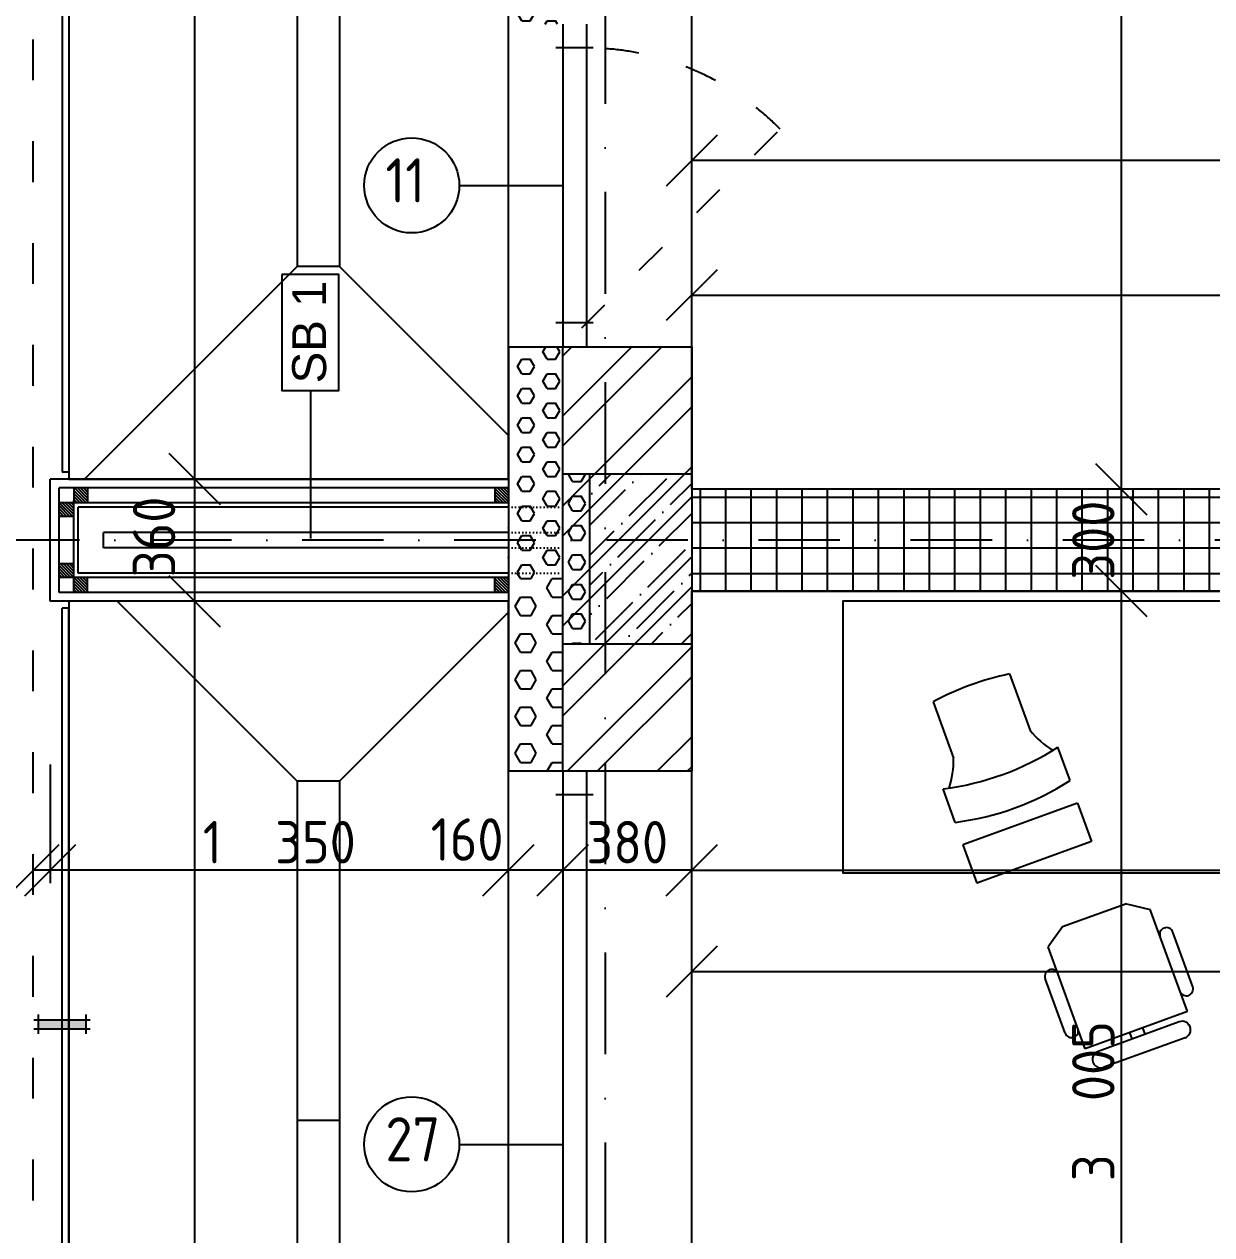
# Model space of a CAD drawing. Extents: x 4511820 to 5180432, y -1526536 to -944957.
# Drawn here: x 4978984 to 4982483, y -1320952 to -1317385 of the extents above; entities that cross this region are included whole.
import ezdxf

# ---------------------------------------------------------------- set-up
doc = ezdxf.new("R2010")
doc.units = 0
doc.header["$MEASUREMENT"] = 0
for name, pattern in [('ACAD_ISO03W100', [30, 12, -18]), ('ACAD_ISO07W100', [3.5, 0.5, -3]), ('ACAD_ISO12W100', [22, 12, -3, 0.5, -3, 0.5, -3]), ('BODKOCIARKOVANA_3', [5.6, 3, -1.3, 0, -1.3])]:
    doc.linetypes.add(name, pattern=pattern)
doc.layers.get('0').update_dxf_attribs({"linetype": 'CONTINUOUS'})
doc.layers.get('Defpoints').update_dxf_attribs({"color": 61, "linetype": 'CONTINUOUS'})
for name, color, linetype in [('KÓTY', 4, 'CONTINUOUS'), ('MÚRY', 1, 'CONTINUOUS'), ('OKNÁ', 143, 'CONTINUOUS'), ('osi', 253, 'CONTINUOUS'), ('Plochy', 41, 'CONTINUOUS'), ('POZEMOK', 7, 'CONTINUOUS'), ('TENKÁ', 7, 'CONTINUOUS'), ('ZARIADENIE', 47, 'CONTINUOUS'), ('ŠRAFY', 82, 'CONTINUOUS')]:
    doc.layers.add(name, color=color, linetype=linetype)
doc.styles.add('ARIAL', font='arial.ttf')
doc.styles.add('STYLE1', font='isocp.shx')
doc.dimstyles.new('STANDARD 50', dxfattribs={"dimtxt": 125, "dimasz": 140, "dimexe": 10, "dimexo": 200, "dimgap": 20, "dimtad": 1, "dimdsep": 46, "dimlunit": 6, "dimtxsty": 'STYLE1', "dimblk1": 'OBLIQUE', "dimblk2": 'OBLIQUE', "dimsah": 1, "dimcen": 2.5, "dimse1": 1, "dimse2": 1, "dimadec": 0, "dimazin": 0, "dimtfac": 1, "dimtmove": 1, "dimatfit": 3, "dimldrblk": 'OBLIQUE', "dimfxl": 1, "dimtolj": 1, "dimtzin": 0, "dimarcsym": 0})
doc.dimstyles.new('STANDARD-50', dxfattribs={"dimtxt": 125, "dimasz": 150, "dimexe": 10, "dimexo": 200, "dimgap": 20, "dimtad": 1, "dimdsep": 46, "dimlunit": 6, "dimtxsty": 'STYLE1', "dimblk1": 'OBLIQUE', "dimblk2": 'OBLIQUE', "dimsah": 1, "dimcen": 2.5, "dimse1": 1, "dimse2": 1, "dimadec": 0, "dimazin": 0, "dimtfac": 1, "dimtmove": 1, "dimatfit": 3, "dimldrblk": 'OBLIQUE', "dimfxl": 1, "dimtolj": 1, "dimtzin": 0, "dimarcsym": 0})
pattern_1 = [(0, (0, -175781), (0, 43.3012702), [25, -50]), (120, (0, -175781), (-37.5, -21.6506351), [25, -50]), (60, (25, -175781), (-37.5, 21.6506351), [25, -50])]
pattern_2 = [(315, (6325766.1914, 3701925.8086), (4.4194173824, 4.4194173824), [])]

# ---------------------------------------------------------------- blocks, each defined once
blk = doc.blocks.new('_OBLIQUE')
at = {"color": 0, "linetype": 'ByBlock'}
blk.add_line((-0.5, -0.5), (0.5, 0.5), dxfattribs=at)
blk = doc.blocks.new('*D22472')
at = {"layer": 'Defpoints', "color": 0}
for p in [(4980951, -1312635.2), (4976404.5, -1318755.2), (4980951, -1318755.2)]:
    blk.add_point(p, dxfattribs=at)
at = {"layer": 'KÓTY', "color": 0, "lineweight": -2}
blk.add_line((4976404.5, -1312635.2), (4976404.5, -1318755.2), dxfattribs=at)
at = {"layer": 'KÓTY', "color": 0, "linetype": 'ByBlock', "lineweight": -2, "xscale": 150, "yscale": 150, "zscale": 150}
for p, rotation in [((4976404.5, -1312635.2), 90), ((4976404.5, -1318755.2), 270)]:
    blk.add_blockref('_OBLIQUE', p, dxfattribs=dict(at, rotation=rotation))
at = {"layer": 'KÓTY', "color": 0, "insert": (4976322, -1315695.2), "char_height": 125, "attachment_point": 5, "rotation": 90, "style": 'STYLE1'}
blk.add_mtext('\\A1;6ﾠ120', dxfattribs=at)
blk = doc.blocks.new('*D22473')
at = {"layer": 'Defpoints', "color": 0}
for p in [(4980951, -1318755.2), (4976404.5, -1319055.2), (4980951, -1319055.2)]:
    blk.add_point(p, dxfattribs=at)
at = {"layer": 'KÓTY', "color": 0, "lineweight": -2}
blk.add_line((4976404.5, -1318755.2), (4976404.5, -1319055.2), dxfattribs=at)
at = {"layer": 'KÓTY', "color": 0, "linetype": 'ByBlock', "lineweight": -2, "xscale": 150, "yscale": 150, "zscale": 150}
for p, rotation in [((4976404.5, -1318755.2), 90), ((4976404.5, -1319055.2), 270)]:
    blk.add_blockref('_OBLIQUE', p, dxfattribs=dict(at, rotation=rotation))
at = {"layer": 'KÓTY', "color": 0, "insert": (4976322, -1318905.2), "char_height": 125, "attachment_point": 5, "rotation": 90, "style": 'STYLE1'}
blk.add_mtext('\\A1;300', dxfattribs=at)
blk = doc.blocks.new('*D22474')
at = {"layer": 'Defpoints', "color": 0}
for p in [(4980951, -1319055.2), (4976404.5, -1325175.2), (4980951, -1325175.2)]:
    blk.add_point(p, dxfattribs=at)
at = {"layer": 'KÓTY', "color": 0, "lineweight": -2}
blk.add_line((4976404.5, -1319055.2), (4976404.5, -1325175.2), dxfattribs=at)
at = {"layer": 'KÓTY', "color": 0, "linetype": 'ByBlock', "lineweight": -2, "xscale": 150, "yscale": 150, "zscale": 150}
for p, rotation in [((4976404.5, -1319055.2), 90), ((4976404.5, -1325175.2), 270)]:
    blk.add_blockref('_OBLIQUE', p, dxfattribs=dict(at, rotation=rotation))
at = {"layer": 'KÓTY', "color": 0, "insert": (4976322, -1322115.2), "char_height": 125, "attachment_point": 5, "rotation": 90, "style": 'STYLE1'}
blk.add_mtext('\\A1;6ﾠ120', dxfattribs=at)
blk = doc.blocks.new('*D22482')
at = {"layer": 'Defpoints', "color": 0}
for p in [(4980696, -1312510.2), (4976754.5, -1318905.2), (4980696, -1318905.2)]:
    blk.add_point(p, dxfattribs=at)
at = {"layer": 'KÓTY', "color": 0, "lineweight": -2}
blk.add_line((4976754.5, -1312510.2), (4976754.5, -1318905.2), dxfattribs=at)
at = {"layer": 'KÓTY', "color": 0, "linetype": 'ByBlock', "lineweight": -2, "xscale": 150, "yscale": 150, "zscale": 150}
for p, rotation in [((4976754.5, -1312510.2), 90), ((4976754.5, -1318905.2), 270)]:
    blk.add_blockref('_OBLIQUE', p, dxfattribs=dict(at, rotation=rotation))
at = {"layer": 'KÓTY', "color": 0, "insert": (4976672, -1315707.7), "char_height": 125, "attachment_point": 5, "rotation": 90, "style": 'STYLE1'}
blk.add_mtext('\\A1;6ﾠ395', dxfattribs=at)
blk = doc.blocks.new('*D22483')
at = {"layer": 'Defpoints', "color": 0}
for p in [(4980696, -1318905.2), (4976754.5, -1325325.2), (4980696, -1325325.2)]:
    blk.add_point(p, dxfattribs=at)
at = {"layer": 'KÓTY', "color": 0, "lineweight": -2}
blk.add_line((4976754.5, -1318905.2), (4976754.5, -1325325.2), dxfattribs=at)
at = {"layer": 'KÓTY', "color": 0, "linetype": 'ByBlock', "lineweight": -2, "xscale": 150, "yscale": 150, "zscale": 150}
for p, rotation in [((4976754.5, -1318905.2), 90), ((4976754.5, -1325325.2), 270)]:
    blk.add_blockref('_OBLIQUE', p, dxfattribs=dict(at, rotation=rotation))
at = {"layer": 'KÓTY', "color": 0, "insert": (4976672, -1322115.2), "char_height": 125, "attachment_point": 5, "rotation": 90, "style": 'STYLE1'}
blk.add_mtext('\\A1;6ﾠ420', dxfattribs=at)
blk = doc.blocks.new('*D22488')
at = {"layer": 'Defpoints', "color": 0}
for p in [(4979211, -1312385.2), (4977104.5, -1345195.2), (4982061, -1345195.2)]:
    blk.add_point(p, dxfattribs=at)
at = {"layer": 'KÓTY', "color": 0, "lineweight": -2}
blk.add_line((4977104.5, -1312385.2), (4977104.5, -1345195.2), dxfattribs=at)
at = {"layer": 'KÓTY', "color": 0, "linetype": 'ByBlock', "lineweight": -2, "xscale": 150, "yscale": 150, "zscale": 150}
for p, rotation in [((4977104.5, -1312385.2), 90), ((4977104.5, -1345195.2), 270)]:
    blk.add_blockref('_OBLIQUE', p, dxfattribs=dict(at, rotation=rotation))
at = {"layer": 'KÓTY', "color": 0, "insert": (4977022, -1328790.2), "char_height": 125, "attachment_point": 5, "rotation": 90, "style": 'STYLE1'}
blk.add_mtext('\\A1;32ﾠ810', dxfattribs=at)
blk = doc.blocks.new('*D22492')
at = {"layer": 'Defpoints', "color": 0}
for p in [(4980571, -1316385.2), (4977454.5, -1317385.2), (4980641, -1317385.2)]:
    blk.add_point(p, dxfattribs=at)
at = {"layer": 'KÓTY', "color": 0, "lineweight": -2}
blk.add_line((4977454.5, -1316385.2), (4977454.5, -1317385.2), dxfattribs=at)
at = {"layer": 'KÓTY', "color": 0, "linetype": 'ByBlock', "lineweight": -2, "xscale": 150, "yscale": 150, "zscale": 150}
for p, rotation in [((4977454.5, -1316385.2), 90), ((4977454.5, -1317385.2), 270)]:
    blk.add_blockref('_OBLIQUE', p, dxfattribs=dict(at, rotation=rotation))
at = {"layer": 'KÓTY', "color": 0, "insert": (4977372, -1316885.2), "char_height": 125, "attachment_point": 5, "rotation": 90, "style": 'STYLE1'}
blk.add_mtext('\\A1;1ﾠ000', dxfattribs=at)
blk = doc.blocks.new('*D22493')
at = {"layer": 'Defpoints', "color": 0}
for p in [(4980641, -1317385.2), (4977454.5, -1318335.2), (4980571, -1318335.2)]:
    blk.add_point(p, dxfattribs=at)
at = {"layer": 'KÓTY', "color": 0, "lineweight": -2}
blk.add_line((4977454.5, -1317385.2), (4977454.5, -1318335.2), dxfattribs=at)
at = {"layer": 'KÓTY', "color": 0, "linetype": 'ByBlock', "lineweight": -2, "xscale": 150, "yscale": 150, "zscale": 150}
for p, rotation in [((4977454.5, -1317385.2), 90), ((4977454.5, -1318335.2), 270)]:
    blk.add_blockref('_OBLIQUE', p, dxfattribs=dict(at, rotation=rotation))
at = {"layer": 'KÓTY', "color": 0, "insert": (4977372, -1317860.2), "char_height": 125, "attachment_point": 5, "rotation": 90, "style": 'STYLE1'}
blk.add_mtext('\\A1;950', dxfattribs=at)
blk = doc.blocks.new('*D22494')
at = {"layer": 'Defpoints', "color": 0}
for p in [(4980571, -1318335.2), (4977454.5, -1319585.2), (4980571, -1319585.2)]:
    blk.add_point(p, dxfattribs=at)
at = {"layer": 'KÓTY', "color": 0, "lineweight": -2}
blk.add_line((4977454.5, -1318335.2), (4977454.5, -1319585.2), dxfattribs=at)
at = {"layer": 'KÓTY', "color": 0, "linetype": 'ByBlock', "lineweight": -2, "xscale": 150, "yscale": 150, "zscale": 150}
for p, rotation in [((4977454.5, -1318335.2), 90), ((4977454.5, -1319585.2), 270)]:
    blk.add_blockref('_OBLIQUE', p, dxfattribs=dict(at, rotation=rotation))
at = {"layer": 'KÓTY', "color": 0, "insert": (4977372, -1318960.2), "char_height": 125, "attachment_point": 5, "rotation": 90, "style": 'STYLE1'}
blk.add_mtext('\\A1;1ﾠ250', dxfattribs=at)
blk = doc.blocks.new('*D22495')
at = {"layer": 'Defpoints', "color": 0}
for p in [(4980571, -1319585.2), (4977454.5, -1322035.2), (4980571, -1322035.2)]:
    blk.add_point(p, dxfattribs=at)
at = {"layer": 'KÓTY', "color": 0, "lineweight": -2}
blk.add_line((4977454.5, -1319585.2), (4977454.5, -1322035.2), dxfattribs=at)
at = {"layer": 'KÓTY', "color": 0, "linetype": 'ByBlock', "lineweight": -2, "xscale": 150, "yscale": 150, "zscale": 150}
for p, rotation in [((4977454.5, -1319585.2), 90), ((4977454.5, -1322035.2), 270)]:
    blk.add_blockref('_OBLIQUE', p, dxfattribs=dict(at, rotation=rotation))
at = {"layer": 'KÓTY', "color": 0, "insert": (4977372, -1320810.2), "char_height": 125, "attachment_point": 5, "rotation": 90, "style": 'STYLE1'}
blk.add_mtext('\\A1;2ﾠ450', dxfattribs=at)
blk = doc.blocks.new('*D22586')
at = {"layer": 'Defpoints', "color": 0}
for p in [(4980951, -1312635.2), (4980951, -1318755.2), (4982216.5, -1318755.2)]:
    blk.add_point(p, dxfattribs=at)
at = {"layer": 'KÓTY', "color": 0, "lineweight": -2}
blk.add_line((4982216.5, -1312635.2), (4982216.5, -1318755.2), dxfattribs=at)
at = {"layer": 'KÓTY', "color": 0, "linetype": 'ByBlock', "lineweight": -2, "xscale": 150, "yscale": 150, "zscale": 150}
for p, rotation in [((4982216.5, -1312635.2), 90), ((4982216.5, -1318755.2), 270)]:
    blk.add_blockref('_OBLIQUE', p, dxfattribs=dict(at, rotation=rotation))
at = {"layer": 'KÓTY', "color": 0, "insert": (4982134, -1315695.2), "char_height": 125, "attachment_point": 5, "rotation": 90, "style": 'STYLE1'}
blk.add_mtext('\\A1;6ﾠ120', dxfattribs=at)
blk = doc.blocks.new('*D22587')
at = {"layer": 'Defpoints', "color": 0}
for p in [(4980951, -1318755.2), (4980951, -1319055.2), (4982216.5, -1319055.2)]:
    blk.add_point(p, dxfattribs=at)
at = {"layer": 'KÓTY', "color": 0, "lineweight": -2}
blk.add_line((4982216.5, -1318755.2), (4982216.5, -1319055.2), dxfattribs=at)
at = {"layer": 'KÓTY', "color": 0, "linetype": 'ByBlock', "lineweight": -2, "xscale": 150, "yscale": 150, "zscale": 150}
for p, rotation in [((4982216.5, -1318755.2), 90), ((4982216.5, -1319055.2), 270)]:
    blk.add_blockref('_OBLIQUE', p, dxfattribs=dict(at, rotation=rotation))
at = {"layer": 'KÓTY', "color": 0, "insert": (4982134, -1318905.2), "char_height": 125, "attachment_point": 5, "rotation": 90, "style": 'STYLE1'}
blk.add_mtext('\\A1;300', dxfattribs=at)
blk = doc.blocks.new('*D22588')
at = {"layer": 'Defpoints', "color": 0}
for p in [(4980951, -1319055.2), (4980951, -1322060.2), (4982216.5, -1322060.2)]:
    blk.add_point(p, dxfattribs=at)
at = {"layer": 'KÓTY', "color": 0, "lineweight": -2}
blk.add_line((4982216.5, -1319055.2), (4982216.5, -1322060.2), dxfattribs=at)
at = {"layer": 'KÓTY', "color": 0, "linetype": 'ByBlock', "lineweight": -2, "xscale": 150, "yscale": 150, "zscale": 150}
for p, rotation in [((4982216.5, -1319055.2), 90), ((4982216.5, -1322060.2), 270)]:
    blk.add_blockref('_OBLIQUE', p, dxfattribs=dict(at, rotation=rotation))
at = {"layer": 'KÓTY', "color": 0, "insert": (4982134, -1320557.7), "char_height": 125, "attachment_point": 5, "rotation": 90, "style": 'STYLE1'}
blk.add_mtext('\\A1;3ﾠ005', dxfattribs=at)
blk = doc.blocks.new('*D22618')
at = {"layer": 'Defpoints', "color": 0}
for p in [(4988826, -1318183.5), (4980951, -1318755.2), (4988826, -1318755.2)]:
    blk.add_point(p, dxfattribs=at)
at = {"layer": 'KÓTY', "color": 0, "lineweight": -2}
blk.add_line((4980951, -1318183.5), (4988826, -1318183.5), dxfattribs=at)
at = {"layer": 'KÓTY', "color": 0, "linetype": 'ByBlock', "lineweight": -2, "xscale": 150, "yscale": 150, "zscale": 150, "rotation": 180}
blk.add_blockref('_OBLIQUE', (4980951, -1318183.5), dxfattribs=at)
at = {"layer": 'KÓTY', "color": 0, "linetype": 'ByBlock', "lineweight": -2, "xscale": 150, "yscale": 150, "zscale": 150}
blk.add_blockref('_OBLIQUE', (4988826, -1318183.5), dxfattribs=at)
at = {"layer": 'KÓTY', "color": 0, "insert": (4984888.5, -1318101), "char_height": 125, "attachment_point": 5, "style": 'STYLE1'}
blk.add_mtext('\\A1;7ﾠ875', dxfattribs=at)
blk = doc.blocks.new('*D22633')
at = {"layer": 'Defpoints', "color": 0}
for p in [(4980951, -1319570.2), (4986086, -1319570.2), (4980951, -1320176.5)]:
    blk.add_point(p, dxfattribs=at)
at = {"layer": 'KÓTY', "color": 0, "lineweight": -2}
blk.add_line((4986086, -1320176.5), (4980951, -1320176.5), dxfattribs=at)
at = {"layer": 'KÓTY', "color": 0, "linetype": 'ByBlock', "lineweight": -2, "xscale": 150, "yscale": 150, "zscale": 150, "rotation": 180}
blk.add_blockref('_OBLIQUE', (4980951, -1320176.5), dxfattribs=at)
at = {"layer": 'KÓTY', "color": 0, "linetype": 'ByBlock', "lineweight": -2, "xscale": 150, "yscale": 150, "zscale": 150}
blk.add_blockref('_OBLIQUE', (4986086, -1320176.5), dxfattribs=at)
at = {"layer": 'KÓTY', "color": 0, "insert": (4983518.5, -1320094), "char_height": 125, "attachment_point": 5, "style": 'STYLE1'}
blk.add_mtext('\\A1;5ﾠ135', dxfattribs=at)
blk = doc.blocks.new('*D22641')
at = {"layer": 'Defpoints', "color": 0}
for p in [(4985086, -1319312.7), (4980951, -1319585.2), (4985086, -1319877.5)]:
    blk.add_point(p, dxfattribs=at)
at = {"layer": 'KÓTY', "color": 0, "lineweight": -2}
blk.add_line((4980951, -1319877.5), (4985086, -1319877.5), dxfattribs=at)
at = {"layer": 'KÓTY', "color": 0, "linetype": 'ByBlock', "lineweight": -2, "xscale": 150, "yscale": 150, "zscale": 150, "rotation": 180}
blk.add_blockref('_OBLIQUE', (4980951, -1319877.5), dxfattribs=at)
at = {"layer": 'KÓTY', "color": 0, "linetype": 'ByBlock', "lineweight": -2, "xscale": 150, "yscale": 150, "zscale": 150}
blk.add_blockref('_OBLIQUE', (4985086, -1319877.5), dxfattribs=at)
at = {"layer": 'KÓTY', "color": 0, "insert": (4983018.5, -1319795), "char_height": 125, "attachment_point": 5, "style": 'STYLE1'}
blk.add_mtext('\\A1;4ﾠ135', dxfattribs=at)
blk = doc.blocks.new('*D22657')
at = {"layer": 'Defpoints', "color": 0}
for p in [(4980951, -1317787), (4980951, -1318755.2), (4989996, -1318755.2)]:
    blk.add_point(p, dxfattribs=at)
at = {"layer": 'KÓTY', "color": 0, "lineweight": -2}
blk.add_line((4989996, -1317787), (4980951, -1317787), dxfattribs=at)
at = {"layer": 'KÓTY', "color": 0, "linetype": 'ByBlock', "lineweight": -2, "xscale": 150, "yscale": 150, "zscale": 150, "rotation": 180}
blk.add_blockref('_OBLIQUE', (4980951, -1317787), dxfattribs=at)
at = {"layer": 'KÓTY', "color": 0, "linetype": 'ByBlock', "lineweight": -2, "xscale": 150, "yscale": 150, "zscale": 150}
blk.add_blockref('_OBLIQUE', (4989996, -1317787), dxfattribs=at)
at = {"layer": 'KÓTY', "color": 0, "insert": (4985473.5, -1317704.5), "char_height": 125, "attachment_point": 5, "style": 'STYLE1'}
blk.add_mtext('\\A1;9ﾠ045', dxfattribs=at)
blk = doc.blocks.new('*D23236')
at = {"layer": 'Defpoints', "color": 0}
for p in [(4980411, -1312472.7), (4979486.5, -1318725.2), (4980411, -1318725.2)]:
    blk.add_point(p, dxfattribs=at)
at = {"layer": 'KÓTY', "color": 0, "lineweight": -2}
blk.add_line((4979486.5, -1312472.7), (4979486.5, -1318725.2), dxfattribs=at)
at = {"layer": 'KÓTY', "color": 0, "linetype": 'ByBlock', "lineweight": -2, "xscale": 150, "yscale": 150, "zscale": 150}
for p, rotation in [((4979486.5, -1312472.7), 90), ((4979486.5, -1318725.2), 270)]:
    blk.add_blockref('_OBLIQUE', p, dxfattribs=dict(at, rotation=rotation))
at = {"layer": 'KÓTY', "color": 0, "insert": (4979394.6, -1315598.9), "char_height": 125, "attachment_point": 5, "rotation": 90, "style": 'STYLE1'}
blk.add_mtext('\\A1;6ﾠ252,5', dxfattribs=at)
blk = doc.blocks.new('*D23238')
at = {"layer": 'Defpoints', "color": 0}
for p in [(4979276, -1319085.2), (4979276, -1325145.2), (4979486.5, -1325145.2)]:
    blk.add_point(p, dxfattribs=at)
at = {"layer": 'KÓTY', "color": 0, "lineweight": -2}
blk.add_line((4979486.5, -1319085.2), (4979486.5, -1325145.2), dxfattribs=at)
at = {"layer": 'KÓTY', "color": 0, "linetype": 'ByBlock', "lineweight": -2, "xscale": 150, "yscale": 150, "zscale": 150}
for p, rotation in [((4979486.5, -1319085.2), 90), ((4979486.5, -1325145.2), 270)]:
    blk.add_blockref('_OBLIQUE', p, dxfattribs=dict(at, rotation=rotation))
at = {"layer": 'KÓTY', "color": 0, "insert": (4979404, -1322115.2), "char_height": 125, "attachment_point": 5, "rotation": 90, "style": 'STYLE1'}
blk.add_mtext('\\A1;6ﾠ060', dxfattribs=at)
blk = doc.blocks.new('*D48140')
at = {"layer": 'Defpoints', "color": 0}
for p in [(4979486.5, -1318725.2), (4979486.5, -1319085.2), (4979486.5, -1319085.2)]:
    blk.add_point(p, dxfattribs=at)
at = {"layer": 'KÓTY', "color": 0, "lineweight": -2}
blk.add_line((4979486.5, -1318725.2), (4979486.5, -1319085.2), dxfattribs=at)
at = {"layer": 'KÓTY', "color": 0, "linetype": 'ByBlock', "lineweight": -2, "xscale": 150, "yscale": 150, "zscale": 150}
for p, rotation in [((4979486.5, -1318725.2), 90), ((4979486.5, -1319085.2), 270)]:
    blk.add_blockref('_OBLIQUE', p, dxfattribs=dict(at, rotation=rotation))
at = {"layer": 'KÓTY', "color": 0, "insert": (4979367, -1318895.5), "char_height": 125, "attachment_point": 5, "rotation": 90, "style": 'STYLE1'}
blk.add_mtext('\\A1;360', dxfattribs=at)
blk = doc.blocks.new('*D48141')
at = {"layer": 'Defpoints', "color": 0}
for p in [(4980571, -1319877.5), (4980571, -1319877.5), (4980951, -1319877.5)]:
    blk.add_point(p, dxfattribs=at)
at = {"layer": 'KÓTY', "color": 0, "lineweight": -2}
blk.add_line((4980951, -1319877.5), (4980571, -1319877.5), dxfattribs=at)
at = {"layer": 'KÓTY', "color": 0, "linetype": 'ByBlock', "lineweight": -2, "xscale": 150, "yscale": 150, "zscale": 150, "rotation": 180}
blk.add_blockref('_OBLIQUE', (4980571, -1319877.5), dxfattribs=at)
at = {"layer": 'KÓTY', "color": 0, "linetype": 'ByBlock', "lineweight": -2, "xscale": 150, "yscale": 150, "zscale": 150}
blk.add_blockref('_OBLIQUE', (4980951, -1319877.5), dxfattribs=at)
at = {"layer": 'KÓTY', "color": 0, "insert": (4980761, -1319795), "char_height": 125, "attachment_point": 5, "style": 'STYLE1'}
blk.add_mtext('\\A1;380', dxfattribs=at)
blk = doc.blocks.new('*D48142')
at = {"layer": 'Defpoints', "color": 0}
for p in [(4980411, -1319877.5), (4980411, -1319877.5), (4980571, -1319877.5)]:
    blk.add_point(p, dxfattribs=at)
at = {"layer": 'KÓTY', "color": 0, "lineweight": -2}
blk.add_line((4980571, -1319877.5), (4980411, -1319877.5), dxfattribs=at)
at = {"layer": 'KÓTY', "color": 0, "linetype": 'ByBlock', "lineweight": -2, "xscale": 150, "yscale": 150, "zscale": 150, "rotation": 180}
blk.add_blockref('_OBLIQUE', (4980411, -1319877.5), dxfattribs=at)
at = {"layer": 'KÓTY', "color": 0, "linetype": 'ByBlock', "lineweight": -2, "xscale": 150, "yscale": 150, "zscale": 150}
blk.add_blockref('_OBLIQUE', (4980571, -1319877.5), dxfattribs=at)
at = {"layer": 'KÓTY', "color": 0, "insert": (4980289.2, -1319787), "char_height": 125, "attachment_point": 5, "style": 'STYLE1'}
blk.add_mtext('\\A1;160', dxfattribs=at)
blk = doc.blocks.new('*D48143')
at = {"layer": 'Defpoints', "color": 0}
for p in [(4979061, -1319877.5), (4979061, -1320293), (4980411, -1320293)]:
    blk.add_point(p, dxfattribs=at)
at = {"layer": 'KÓTY', "color": 0, "lineweight": -2}
blk.add_line((4980411, -1319877.5), (4979061, -1319877.5), dxfattribs=at)
at = {"layer": 'KÓTY', "color": 0, "linetype": 'ByBlock', "lineweight": -2, "xscale": 150, "yscale": 150, "zscale": 150, "rotation": 180}
blk.add_blockref('_OBLIQUE', (4979061, -1319877.5), dxfattribs=at)
at = {"layer": 'KÓTY', "color": 0, "linetype": 'ByBlock', "lineweight": -2, "xscale": 150, "yscale": 150, "zscale": 150}
blk.add_blockref('_OBLIQUE', (4980411, -1319877.5), dxfattribs=at)
at = {"layer": 'KÓTY', "color": 0, "insert": (4979736, -1319795), "char_height": 125, "attachment_point": 5, "style": 'STYLE1'}
blk.add_mtext('\\A1;1ﾠ350', dxfattribs=at)
blk = doc.blocks.new('*D48144')
at = {"layer": 'Defpoints', "color": 0}
for p in [(4979011, -1319877.5), (4979011, -1320293), (4979061, -1320293)]:
    blk.add_point(p, dxfattribs=at)
at = {"layer": 'KÓTY', "color": 0, "lineweight": -2}
blk.add_line((4979061, -1319877.5), (4979011, -1319877.5), dxfattribs=at)
at = {"layer": 'KÓTY', "color": 0, "linetype": 'ByBlock', "lineweight": -2, "xscale": 150, "yscale": 150, "zscale": 150, "rotation": 180}
blk.add_blockref('_OBLIQUE', (4979011, -1319877.5), dxfattribs=at)
at = {"layer": 'KÓTY', "color": 0, "linetype": 'ByBlock', "lineweight": -2, "xscale": 150, "yscale": 150, "zscale": 150}
blk.add_blockref('_OBLIQUE', (4979061, -1319877.5), dxfattribs=at)
at = {"layer": 'KÓTY', "color": 0, "insert": (4978880.7, -1319818), "char_height": 125, "attachment_point": 5, "style": 'STYLE1'}
blk.add_mtext('\\A1;50', dxfattribs=at)
blk = doc.blocks.new('*D55253')
at = {"layer": 'Defpoints', "color": 0}
for p in [(4980951, -1318335.2), (4977804.5, -1318710.2), (4980951, -1318710.2)]:
    blk.add_point(p, dxfattribs=at)
at = {"layer": 'KÓTY', "color": 0, "lineweight": -2}
blk.add_line((4977804.5, -1318335.2), (4977804.5, -1318710.2), dxfattribs=at)
at = {"layer": 'KÓTY', "color": 0, "linetype": 'ByBlock', "lineweight": -2, "xscale": 140, "yscale": 140, "zscale": 140}
for p, rotation in [((4977804.5, -1318335.2), 90), ((4977804.5, -1318710.2), 270)]:
    blk.add_blockref('_OBLIQUE', p, dxfattribs=dict(at, rotation=rotation))
at = {"layer": 'KÓTY', "color": 0, "insert": (4977722, -1318522.7), "char_height": 125, "attachment_point": 5, "rotation": 90, "style": 'STYLE1'}
blk.add_mtext('\\A1;375', dxfattribs=at)
blk = doc.blocks.new('*D55254')
at = {"layer": 'Defpoints', "color": 0}
for p in [(4980651, -1318710.2), (4977804.5, -1319210.2), (4980696, -1319210.2)]:
    blk.add_point(p, dxfattribs=at)
at = {"layer": 'KÓTY', "color": 0, "lineweight": -2}
blk.add_line((4977804.5, -1318710.2), (4977804.5, -1319210.2), dxfattribs=at)
at = {"layer": 'KÓTY', "color": 0, "linetype": 'ByBlock', "lineweight": -2, "xscale": 150, "yscale": 150, "zscale": 150}
for p, rotation in [((4977804.5, -1318710.2), 90), ((4977804.5, -1319210.2), 270)]:
    blk.add_blockref('_OBLIQUE', p, dxfattribs=dict(at, rotation=rotation))
at = {"layer": 'KÓTY', "color": 0, "insert": (4977722, -1318960.2), "char_height": 125, "attachment_point": 5, "rotation": 90, "style": 'STYLE1'}
blk.add_mtext('\\A1;500', dxfattribs=at)
blk = doc.blocks.new('*D55255')
at = {"layer": 'Defpoints', "color": 0}
for p in [(4980951, -1319210.2), (4977804.5, -1319585.2), (4980951, -1319585.2)]:
    blk.add_point(p, dxfattribs=at)
at = {"layer": 'KÓTY', "color": 0, "lineweight": -2}
blk.add_line((4977804.5, -1319210.2), (4977804.5, -1319585.2), dxfattribs=at)
at = {"layer": 'KÓTY', "color": 0, "linetype": 'ByBlock', "lineweight": -2, "xscale": 140, "yscale": 140, "zscale": 140}
for p, rotation in [((4977804.5, -1319210.2), 90), ((4977804.5, -1319585.2), 270)]:
    blk.add_blockref('_OBLIQUE', p, dxfattribs=dict(at, rotation=rotation))
at = {"layer": 'KÓTY', "color": 0, "insert": (4977722, -1319397.7), "char_height": 125, "attachment_point": 5, "rotation": 90, "style": 'STYLE1'}
blk.add_mtext('\\A1;375', dxfattribs=at)

msp = doc.modelspace()

# ---------------------------------------------------------------- hatches: boundary and pattern name
at = {"layer": 'TENKÁ'}
h = msp.add_hatch(color=256, dxfattribs=at)
h.dxf.hatch_style = 1
h.paths.add_polyline_path([(4979025.375, -1320344.625), (4979025.375, -1320318.75), (4979166.5, -1320318.75), (4979166.5, -1320344.625)])
at = {"layer": 'ŠRAFY'}
h = msp.add_hatch(dxfattribs=at)
h.set_pattern_fill('HEX', color=256, scale=200)
h.set_pattern_definition(pattern_1)
h.paths.add_polyline_path([(4980411, -1317385.191), (4980571, -1317385.191), (4980571, -1316385.191), (4980411, -1316385.191)])
h = msp.add_hatch(dxfattribs=at)
h.set_pattern_fill('HEX', color=256, scale=200)
h.set_pattern_definition(pattern_1)
h.paths.add_polyline_path([(4980571, -1319002.691), (4980571, -1318335.191), (4980411, -1318335.191), (4980411, -1319002.691)])
h = msp.add_hatch(dxfattribs=at)
h.set_pattern_fill('ANSI32', color=256, scale=500)
h.set_pattern_definition([(45, (584112, -84217.88), (-132.5825215, 132.5825215), []), (45, (584200.39, -84217.88), (-132.5825215, 132.5825215), [])])
h.paths.add_polyline_path([(4980641, -1318335.191), (4980571, -1318335.191), (4980571, -1318807.691), (4980571, -1318882.691), (4980571, -1318927.691), (4980571, -1319002.691), (4980571, -1319585.191), (4980641, -1319585.191), (4980951, -1319585.191), (4980951, -1319055.191), (4980951, -1318755.191), (4980951, -1318335.191)])
h = msp.add_hatch(dxfattribs=at)
h.set_pattern_fill('HEX', color=256, scale=200)
h.set_pattern_definition([(0, (0, -152196), (0, 43.3012702), [25, -50]), (120, (0, -152196), (-37.5, -21.6506351), [25, -50]), (60, (25, -152196), (-37.5, 21.6506351), [25, -50])])
h.paths.add_polyline_path([(4980641, -1319210.191), (4980651, -1319210.191), (4980651, -1318710.191), (4980641, -1318710.191), (4980571, -1318710.191), (4980571, -1319210.191)])
at = {"layer": 'ŠRAFY', "ltscale": 0.25}
h = msp.add_hatch(dxfattribs=at)
h.set_pattern_fill('ANSI36', color=256, scale=500)
h.set_pattern_definition([(45, (449781.18, -181828.17), (33.1456304, 121.533978), [156.25, -31.25, 0, -31.25])])
h.paths.add_polyline_path([(4980651, -1319210.191), (4980951, -1319210.191), (4980951, -1318710.191), (4980651, -1318710.191)])
at = {"layer": 'ŠRAFY'}
h = msp.add_hatch(dxfattribs=at)
h.set_pattern_fill('ANSI31', color=45, scale=50, angle=270)
h.set_pattern_definition(pattern_2)
h.paths.add_polyline_path([(4979171, -1318795.191), (4979171, -1318751.191), (4979131, -1318751.191), (4979131, -1318788.191), (4979131, -1318795.191)])
h = msp.add_hatch(dxfattribs=at)
h.set_pattern_fill('ANSI31', color=45, scale=50, angle=270)
h.set_pattern_definition(pattern_2)
h.paths.add_polyline_path([(4980411, -1318795.191), (4980411, -1318751.191), (4980371, -1318751.191), (4980371, -1318795.191)])
at = {"layer": 'ŠRAFY', "ltscale": 0.25}
h = msp.add_hatch(dxfattribs=at)
h.set_pattern_fill('ANSI37', color=256, scale=600, angle=45)
h.set_pattern_definition([(90, (-3307273.674, 493071.734), (-75, 1e-14), []), (180, (-3307273.674, 493071.734), (-1e-14, -75), [])])
h.paths.add_polyline_path([(4988826, -1318755.191), (4980951, -1318755.191), (4980951, -1319055.191), (4985086, -1319055.191), (4985201, -1319055.191), (4986086, -1319055.191), (4986201, -1319055.191), (4988711, -1319055.191), (4988826, -1319055.191)])
at = {"layer": 'ŠRAFY'}
h = msp.add_hatch(dxfattribs=at)
h.set_pattern_fill('ANSI31', color=45, scale=50, angle=270)
h.set_pattern_definition(pattern_2)
h.paths.add_polyline_path([(4979087, -1318795.191), (4979087, -1318835.191), (4979131, -1318835.191), (4979131, -1318795.191)])
h = msp.add_hatch(dxfattribs=at)
h.set_pattern_fill('ANSI31', color=45, scale=50, angle=270)
h.set_pattern_definition(pattern_2)
h.paths.add_polyline_path([(4979087, -1318975.191), (4979087, -1319015.191), (4979131, -1319015.191), (4979131, -1318975.191)])
h = msp.add_hatch(dxfattribs=at)
h.set_pattern_fill('HEX', color=256, scale=250)
h.set_pattern_definition([(0, (-635553.816, 12279), (0, 54.12658774), [31.25, -62.5]), (120, (-635553.816, 12279), (-46.875, -27.06329387), [31.25, -62.5]), (60, (-635522.566, 12279), (-46.875, 27.06329387), [31.25, -62.5])])
h.paths.add_polyline_path([(4980411, -1319085.191), (4980411, -1319117.691), (4980411, -1319585.191), (4980571, -1319585.191), (4980571, -1319002.691), (4980411, -1319002.691), (4980411, -1319015.191), (4980411, -1319059.191)])
h = msp.add_hatch(dxfattribs=at)
h.set_pattern_fill('ANSI31', color=45, scale=50, angle=270)
h.set_pattern_definition(pattern_2)
h.paths.add_polyline_path([(4979131, -1319015.191), (4979131, -1319059.191), (4979171, -1319059.191), (4979171, -1319015.191)])
h = msp.add_hatch(dxfattribs=at)
h.set_pattern_fill('ANSI31', color=45, scale=50, angle=270)
h.set_pattern_definition(pattern_2)
h.paths.add_polyline_path([(4980371, -1319015.191), (4980371, -1319059.191), (4980411, -1319059.191), (4980411, -1319015.191)])

# ---------------------------------------------------------------- linework, layer by layer
at = {"layer": 'KÓTY', "ltscale": 25}
msp.add_line((4979061, -1319566.097), (4979061, -1319916.097), dxfattribs=at)
at = {"layer": 'MÚRY'}
for p, q in [((4980411, -1318335.191), (4980411, -1318725.191)), ((4980411, -1318335.191), (4980951, -1318335.191)), ((4980951, -1318335.191), (4980951, -1318755.191)), ((4979061, -1319085.191), (4979061, -1318725.191)), ((4980411, -1318725.191), (4979061, -1318725.191)), ((4988876, -1318755.191), (4980951, -1318755.191)), ((4985086, -1319055.191), (4980951, -1319055.191)), ((4980951, -1319055.191), (4980951, -1319585.191)), ((4980411, -1319085.191), (4979061, -1319085.191)), ((4980411, -1319085.191), (4979061, -1319085.191)), ((4980411, -1319085.191), (4980411, -1319585.191)), ((4980411, -1319585.191), (4980951, -1319585.191))]:
    msp.add_line(p, q, dxfattribs=at)
at = {"layer": 'OKNÁ'}
for p, q in [((4979096, -1312815.191), (4979096, -1318705.191)), ((4979116, -1312815.191), (4979116, -1318705.191)), ((4979116, -1318705.191), (4979096, -1318705.191)), ((4979096, -1325125.191), (4979096, -1319105.191)), ((4979116, -1319105.191), (4979096, -1319105.191)), ((4979116, -1325125.191), (4979116, -1319105.191))]:
    msp.add_line(p, q, dxfattribs=at)
at = {"layer": 'OKNÁ', "ltscale": 0.25}
for p, q in [((4980571, -1317385.191), (4980571, -1318335.191)), ((4980641, -1317385.191), (4980641, -1318335.191)), ((4980661, -1317455.191), (4980551, -1317455.191)), ((4980266.146, -1317860.191), (4980571, -1317860.191)), ((4980661, -1318265.191), (4980551, -1318265.191)), ((4980571, -1319585.191), (4980571, -1322035.191)), ((4980641, -1319585.191), (4980641, -1322035.191)), ((4980661, -1319655.191), (4980551, -1319655.191)), ((4980266.146, -1320685.191), (4980571, -1320685.191))]:
    msp.add_line(p, q, dxfattribs=at)
at = {"layer": 'OKNÁ', "linetype": 'ACAD_ISO03W100', "ltscale": 8}
msp.add_line((4980626.858, -1318279.334), (4981211.663, -1317694.528), dxfattribs=at)
at = {"layer": 'OKNÁ', "ltscale": 0.25}
for centre in [(4980126.146, -1317860.191), (4980126.146, -1320685.191)]:
    msp.add_circle(centre, 140, dxfattribs=at)
at = {"layer": 'OKNÁ', "linetype": 'ACAD_ISO03W100', "ltscale": 8}
msp.add_arc((4980641, -1318255.191), 800, 44.493566, 90, dxfattribs=at)
at = {"layer": 'osi', "linetype": 'BODKOCIARKOVANA_3', "ltscale": 100}
msp.add_line((4980696, -1310038), (4980696, -1347555.191), dxfattribs=at)
at = {"layer": 'osi', "linetype": 'BODKOCIARKOVANA_3', "ltscale": 80}
msp.add_line((5041881, -1318905.191), (4978211, -1318905.191), dxfattribs=at)
at = {"layer": 'Plochy'}
for points in [[(4980411, -1312472.691), (4979161, -1312472.691), (4979161, -1312795.191), (4979116, -1312795.191), (4979116, -1318725.191), (4980411, -1318725.191)], [(4980951, -1318755.191), (4980951, -1312635.191), (4985096, -1312635.191), (4985096, -1313235.191), (4986186, -1313235.191), (4986186, -1316098.5), (4986186, -1316135.191), (4985511, -1316135.191), (4985511, -1316250.191), (4987011, -1316250.191), (4987011, -1318755.191)], [(4980951, -1319055.191), (4985086, -1319055.191), (4985086, -1319570.191), (4986086, -1319570.191), (4986086, -1322060.191), (4980951, -1322060.191)], [(4980411, -1319085.191), (4979116, -1319085.191), (4979116, -1325145.191), (4980411, -1325145.191)]]:
    msp.add_lwpolyline(points, close=True, dxfattribs=at)
at = {"layer": 'POZEMOK'}
for p, q in [((4979788.5, -1313098.941), (4979788.5, -1318098.941)), ((4979913.5, -1313098.941), (4979913.5, -1318098.941)), ((4979788.5, -1318098.941), (4979162.25, -1318725.191)), ((4979913.5, -1318098.941), (4979788.5, -1318098.941)), ((4979913.5, -1318098.941), (4980411, -1318596.441)), ((4979788.5, -1319615.191), (4979258.5, -1319085.191)), ((4979913.5, -1319615.191), (4980411, -1319117.691)), ((4979913.5, -1319615.191), (4979788.5, -1319615.191)), ((4979788.5, -1319615.191), (4979788.5, -1324615.191)), ((4979913.5, -1319615.191), (4979913.5, -1324615.191)), ((4979913.5, -1320615.191), (4979788.5, -1320615.191))]:
    msp.add_line(p, q, dxfattribs=at)
at = {"layer": 'TENKÁ', "linetype": 'ACAD_ISO03W100', "ltscale": 10}
msp.add_line((4979011, -1337650.191), (4979011, -1312795.191), dxfattribs=at)
at = {"layer": 'TENKÁ', "linetype": 'ACAD_ISO12W100', "ltscale": 10}
for p, q in [((4980411, -1318335.191), (4980411, -1317385.191)), ((4980951, -1318335.191), (4980951, -1317385.191)), ((4980411, -1322035.191), (4980411, -1319585.191)), ((4980951, -1322035.191), (4980951, -1319585.191))]:
    msp.add_line(p, q, dxfattribs=at)
at = {"layer": 'TENKÁ'}
for p, q in [((4980571, -1319585.191), (4980571, -1318335.191)), ((4979827.559, -1318464.191), (4979827.559, -1318900.691)), ((4980571, -1318710.191), (4980951, -1318710.191)), ((4980651, -1319210.191), (4980651, -1318710.191)), ((4980411, -1318725.191), (4980411, -1319085.191)), ((4980411, -1318725.191), (4980411, -1319085.191)), ((4980411, -1318725.191), (4980411, -1319085.191)), ((4980951, -1318755.191), (4980951, -1319055.191)), ((4980571, -1319210.191), (4980951, -1319210.191)), ((4979012.875, -1320318.75), (4979179, -1320318.75)), ((4979025.375, -1320302.5), (4979025.375, -1320359.5)), ((4979166.5, -1320302.5), (4979166.5, -1320359.5)), ((4979012.875, -1320344.625), (4979179, -1320344.625))]:
    msp.add_line(p, q, dxfattribs=at)
at = {"layer": 'TENKÁ', "color": 45}
for p, q in [((4979087, -1319059.191), (4979087, -1318751.191)), ((4980411, -1318751.191), (4979087, -1318751.191)), ((4979131, -1318751.191), (4979131, -1318795.191)), ((4979171, -1318751.191), (4979171, -1318795.191)), ((4979131, -1319015.191), (4979131, -1318788.191)), ((4979131, -1318795.191), (4979087, -1318795.191)), ((4980411, -1318795.191), (4979131, -1318795.191)), ((4979131, -1318835.191), (4979087, -1318835.191)), ((4979131, -1318975.191), (4979087, -1318975.191)), ((4979131, -1319015.191), (4979087, -1319015.191)), ((4980411, -1319015.191), (4979131, -1319015.191)), ((4979131, -1319059.191), (4979131, -1319015.191)), ((4979171, -1319059.191), (4979171, -1319015.191)), ((4980411, -1319059.191), (4979087, -1319059.191))]:
    msp.add_line(p, q, dxfattribs=at)
at = {"layer": 'TENKÁ', "color": 252}
for p, q in [((4979143.5, -1319002.691), (4979143.5, -1318807.691)), ((4980411, -1318807.691), (4979143.5, -1318807.691)), ((4980411, -1318882.691), (4979218.5, -1318882.691)), ((4979218.5, -1318927.691), (4979218.5, -1318882.691)), ((4980411, -1318927.691), (4979218.5, -1318927.691)), ((4980411, -1319002.691), (4979143.5, -1319002.691))]:
    msp.add_line(p, q, dxfattribs=at)
at = {"layer": 'TENKÁ', "color": 252, "linetype": 'ACAD_ISO07W100', "ltscale": 3}
for p, q in [((4980411, -1318807.691), (4980571, -1318807.691)), ((4980411, -1318882.691), (4980571, -1318882.691)), ((4980411, -1318927.691), (4980571, -1318927.691)), ((4980411, -1319002.691), (4980571, -1319002.691))]:
    msp.add_line(p, q, dxfattribs=at)
at = {"layer": 'TENKÁ'}
msp.add_lwpolyline([(4979743.559, -1318122.691), (4979743.559, -1318464.191), (4979911.559, -1318464.191), (4979911.559, -1318122.691)], close=True, dxfattribs=at)
at = {"layer": 'ZARIADENIE', "color": 8, "ltscale": 0.25}
for p, q in [((4981887.42, -1319299.39), (4981947.941, -1319465.668)), ((4981661.894, -1319381.475), (4981722.414, -1319547.752)), ((4982065.548, -1319613.362), (4982029.708, -1319514.893)), ((4981727.258, -1319736.489), (4981691.419, -1319638.021)), ((4982087.616, -1319680.041), (4981749.326, -1319803.168)), ((4982087.616, -1319680.041), (4982128.658, -1319792.804)), ((4981749.326, -1319803.168), (4981790.369, -1319915.931)), ((4982128.658, -1319792.804), (4981790.369, -1319915.931))]:
    msp.add_line(p, q, dxfattribs=at)
at = {"layer": 'ZARIADENIE', "color": 33, "ltscale": 0.25}
for p, q in [((4982231.473, -1319976.302), (4982043.534, -1320044.706)), ((4982231.473, -1319976.302), (4982301.535, -1319993.368)), ((4982410.982, -1320294.07), (4982301.535, -1319993.368)), ((4982043.534, -1320044.706), (4982000.834, -1320102.815)), ((4982426.83, -1320220.661), (4982368.245, -1320059.701)), ((4982110.28, -1320403.516), (4982000.834, -1320102.815)), ((4982050.953, -1320357.469), (4981992.368, -1320196.509)), ((4982410.982, -1320294.07), (4982110.28, -1320403.516)), ((4982387.007, -1320324.079), (4982147.936, -1320411.094)), ((4982248.678, -1320374.427), (4982241.837, -1320355.633)), ((4982286.265, -1320360.746), (4982279.425, -1320341.953)), ((4982404.108, -1320371.064), (4982165.037, -1320458.079))]:
    msp.add_line(p, q, dxfattribs=at)
at = {"layer": 'ZARIADENIE'}
msp.add_lwpolyline([(4982996, -1319085.191), (4981396, -1319085.191), (4981396, -1319885.191), (4982996, -1319885.191)], close=True, dxfattribs=at)
at = {"layer": 'ZARIADENIE', "color": 8, "ltscale": 0.25}
for centre, radius, start, end in [((4982052.095, -1320102.685), 820, 101.585032, 118.414968), ((4982157.567, -1319295.217), 270.179, 219.115037, 238.028098), ((4981586.947, -1318824.703), 820, 277.319616, 302.680383), ((4981452.268, -1319551.925), 270.179, 341.971902, 0.884963), ((4981622.787, -1318923.172), 820, 277.319616, 302.680383)]:
    msp.add_arc(centre, radius, start, end, dxfattribs=at)
at = {"layer": 'ZARIADENIE', "color": 33, "ltscale": 0.25}
for centre, radius, start, end in [((4982349.452, -1320066.541), 20, 20, 200), ((4982011.162, -1320189.668), 20, 20, 200), ((4982408.036, -1320227.501), 20, 200, 20), ((4982395.558, -1320347.572), 25, 290, 110), ((4982069.747, -1320350.628), 20, 200, 20), ((4982156.486, -1320434.587), 25, 110, 290)]:
    msp.add_arc(centre, radius, start, end, dxfattribs=at)
at = {"layer": 'ŠRAFY', "color": 45}
for p, q in [((4980371, -1318751.191), (4980371, -1318795.191)), ((4980371, -1319059.191), (4980371, -1319015.191))]:
    msp.add_line(p, q, dxfattribs=at)

# ---------------------------------------------------------------- texts
at = {"layer": 'TENKÁ', "style": 'STYLE1'}
for s, p in [('11', (4980048.616, -1317910.191)), ('27', (4980048.616, -1320735.191))]:
    msp.add_text(s, height=130, dxfattribs=at).set_placement(p)
at = {"layer": 'TENKÁ', "linetype": 'Continuous', "lineweight": 20, "style": 'ARIAL'}
msp.add_text('SB 1', height=100, rotation=90, dxfattribs=at).set_placement((4979873.887, -1318443.281))

# ---------------------------------------------------------------- dimensions: what is measured, and where the dimension line sits
at = {"layer": 'KÓTY'}
for base, p1, p2, dimstyle, picture, middle in [((4977104.5, -1345195.191), (4979211, -1312385.191), (4982061, -1345195.191), 'STANDARD-50', '*D22488', (4977021.957, -1328790.191)), ((4976754.5, -1318905.191), (4980696, -1312510.191), (4980696, -1318905.191), 'STANDARD-50', '*D22482', (4976671.957, -1315707.691)), ((4976404.5, -1318755.191), (4980951, -1312635.191), (4980951, -1318755.191), 'STANDARD-50', '*D22472', (4976321.957, -1315695.191)), ((4982216.5, -1318755.191), (4980951, -1312635.191), (4980951, -1318755.191), 'STANDARD-50', '*D22586', (4982133.957, -1315695.191)), ((4977454.5, -1317385.191), (4980571, -1316385.191), (4980641, -1317385.191), 'STANDARD-50', '*D22492', (4977371.957, -1316885.191)), ((4977454.5, -1318335.191), (4980641, -1317385.191), (4980571, -1318335.191), 'STANDARD-50', '*D22493', (4977372, -1317860.191)), ((4977454.5, -1319585.191), (4980571, -1318335.191), (4980571, -1319585.191), 'STANDARD-50', '*D22494', (4977371.957, -1318960.191)), ((4977804.5, -1318710.191), (4980951, -1318335.191), (4980951, -1318710.191), 'STANDARD 50', '*D55253', (4977722, -1318522.691)), ((4976404.5, -1319055.191), (4980951, -1318755.191), (4980951, -1319055.191), 'STANDARD-50', '*D22473', (4976322, -1318905.191)), ((4982216.5, -1319055.191), (4980951, -1318755.191), (4980951, -1319055.191), 'STANDARD-50', '*D22587', (4982134, -1318905.191)), ((4976754.5, -1325325.191), (4980696, -1318905.191), (4980696, -1325325.191), 'STANDARD-50', '*D22483', (4976671.957, -1322115.191)), ((4976404.5, -1325175.191), (4980951, -1319055.191), (4980951, -1325175.191), 'STANDARD-50', '*D22474', (4976321.957, -1322115.191)), ((4982216.5, -1322060.191), (4980951, -1319055.191), (4980951, -1322060.191), 'STANDARD-50', '*D22588', (4982133.957, -1320557.691)), ((4979486.5, -1325145.191), (4979276, -1319085.191), (4979276, -1325145.191), 'STANDARD-50', '*D23238', (4979403.957, -1322115.191)), ((4977804.5, -1319585.191), (4980951, -1319210.191), (4980951, -1319585.191), 'STANDARD 50', '*D55255', (4977722, -1319397.691)), ((4977454.5, -1322035.191), (4980571, -1319585.191), (4980571, -1322035.191), 'STANDARD-50', '*D22495', (4977371.957, -1320810.191))]:
    dim = msp.add_linear_dim(base=base, p1=p1, p2=p2, angle=90, dimstyle=dimstyle, dxfattribs=at)
    dim.commit()
    dim.dimension.update_dxf_attribs({"geometry": picture, "text_midpoint": middle})
for base, p1, p2, picture, middle in [((4979486.5, -1318725.191), (4980411, -1312472.691), (4980411, -1318725.191), '*D23236', (4979394.625, -1315598.941)), ((4977804.5, -1319210.191), (4980651, -1318710.191), (4980696, -1319210.191), '*D55254', (4977722, -1318960.191))]:
    dim = msp.add_linear_dim(base=base, p1=p1, p2=p2, angle=90, dimstyle='STANDARD-50', override={"dimtxsty": 'STYLE1', "dimldrblk": 'OBLIQUE'}, dxfattribs=at)
    dim.commit()
    dim.dimension.update_dxf_attribs({"geometry": picture, "text_midpoint": middle})
for base, p1, p2, picture, middle in [((4980951, -1317787), (4989996, -1318755.191), (4980951, -1318755.191), '*D22657', (4985473.5, -1317704.457)), ((4988826, -1318183.5), (4980951, -1318755.191), (4988826, -1318755.191), '*D22618', (4984888.5, -1318100.957)), ((4985086, -1319877.5), (4980951, -1319585.191), (4985086, -1319312.691), '*D22641', (4983018.5, -1319794.957)), ((4980951, -1320176.5), (4986086, -1319570.191), (4980951, -1319570.191), '*D22633', (4983518.5, -1320093.957))]:
    dim = msp.add_linear_dim(base=base, p1=p1, p2=p2, dimstyle='STANDARD-50', dxfattribs=at)
    dim.commit()
    dim.dimension.update_dxf_attribs({"geometry": picture, "text_midpoint": middle})
dim = msp.add_linear_dim(base=(4979486.5, -1319085.191), p1=(4979486.5, -1318725.191), p2=(4979486.5, -1319085.191), angle=90, dimstyle='STANDARD-50', dxfattribs=at)
dim.commit()
dim.dimension.update_dxf_attribs({"geometry": '*D48140', "text_midpoint": (4979449.5, -1318895.5), "dimtype": 160})
for base, p1, p2, picture, middle in [((4979061, -1319877.5), (4980411, -1320293), (4979061, -1320293), '*D48143', (4979736, -1319794.957)), ((4980571, -1319877.5), (4980951, -1319877.5), (4980571, -1319877.5), '*D48141', (4980761, -1319795))]:
    dim = msp.add_linear_dim(base=base, p1=p1, p2=p2, dimstyle='STANDARD-50', override={"dimtxsty": 'STYLE1', "dimldrblk": 'OBLIQUE'}, dxfattribs=at)
    dim.commit()
    dim.dimension.update_dxf_attribs({"geometry": picture, "text_midpoint": middle})
for base, p1, p2, picture, middle in [((4980411, -1319877.5), (4980571, -1319877.5), (4980411, -1319877.5), '*D48142', (4980289.191, -1319869.5)), ((4979011, -1319877.5), (4979061, -1320293), (4979011, -1320293), '*D48144', (4978880.691, -1319900.5))]:
    dim = msp.add_linear_dim(base=base, p1=p1, p2=p2, dimstyle='STANDARD-50', override={"dimtxsty": 'STYLE1', "dimldrblk": 'OBLIQUE'}, dxfattribs=at)
    dim.commit()
    dim.dimension.update_dxf_attribs({"geometry": picture, "text_midpoint": middle, "dimtype": 160})

doc.saveas('drawing.dxf')
